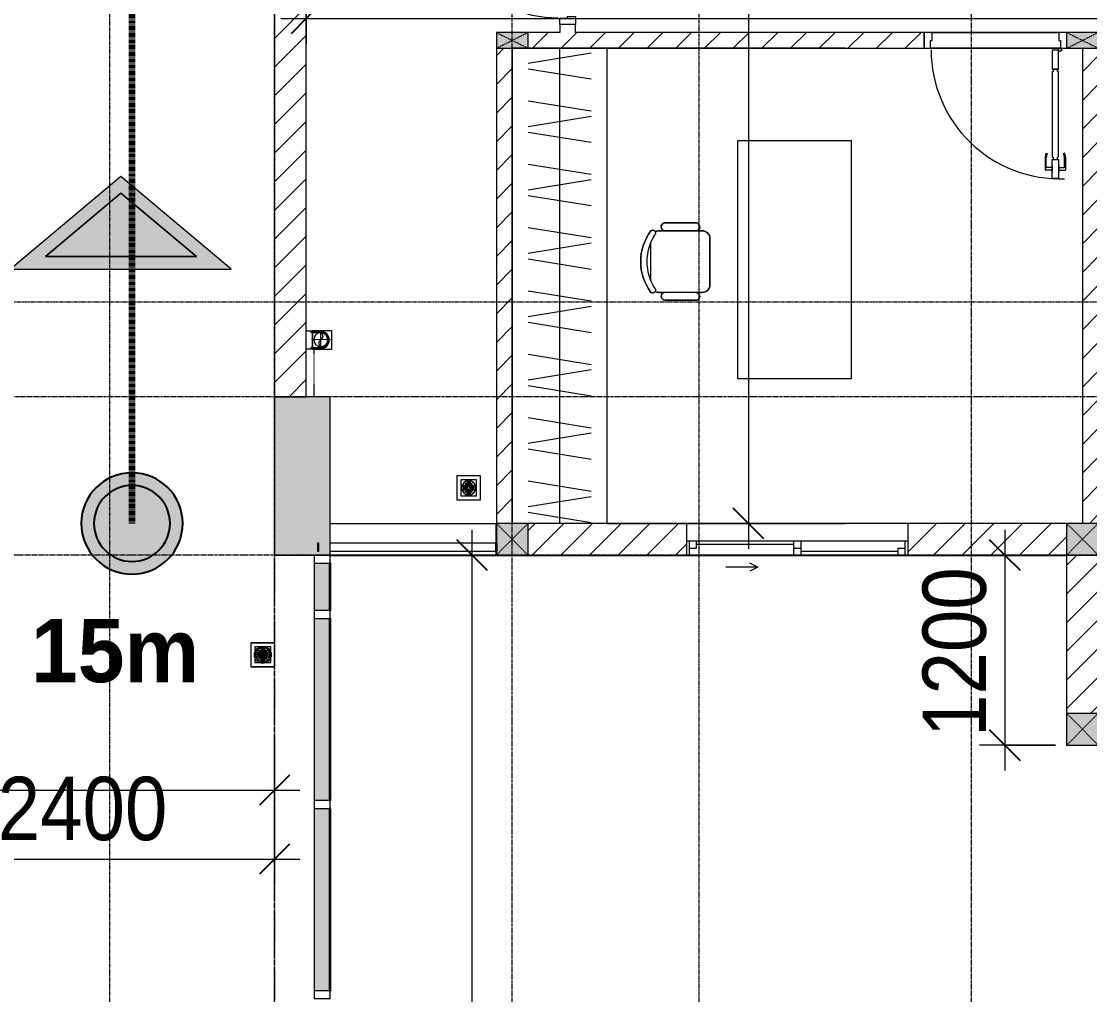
# Model space of a CAD drawing. Header units: millimetres. Extents: x 1591 to 239055, y -15958 to 83255.
# Drawn here: x 138734 to 145477, y 21762 to 27907 of the extents above; entities that cross this region are included whole.
import ezdxf

# ---------------------------------------------------------------- set-up
doc = ezdxf.new("R2010")
doc.units = ezdxf.units.MM
for name, pattern in [('1 NÉT CALL OUT', [6, 3, -3]), ('Dash', [6, 3, -3]), ('Dash 1_8_', [6.35, 3.175, -3.175]), ('Dash Dot 3_16_', [7.9375, 4.7625, -1.5875, 0, -1.5875]), ('Grid Line', [22.225, 12.7, -3.175, 3.175, -3.175]), ('IMPORT-CENTER _2_', [40.64, 25.4, -5.08, 5.08, -5.08])]:
    doc.linetypes.add(name, pattern=pattern)
for name, color, linetype, lineweight in [('0-1', 250, 'Continuous', 5), ('A-ANNO-DIMS', 211, 'Continuous', 9), ('A-ANNO-DIMS-160', 211, 'Continuous', 9), ('A-ANNO-NOTE', 131, 'Continuous', 9), ('A-ANNO-NOTE-1', 131, 'Continuous', 25), ('A-AREA', 32, 'Dash 1_8_', 9), ('A-DETL-3', 90, '1 NÉT CALL OUT', 100), ('A-DETL-GENF-1', 9, 'Continuous', 9), ('A-DOOR-1', 254, 'Continuous', 9), ('A-DOOR-2', 9, 'Continuous', 9), ('A-FLOR-1', 7, 'Continuous', 9), ('A-FLOR-2', 9, 'Continuous', 9), ('A-FLOR-HRAL-1', 254, 'Continuous', 9), ('A-FLOR-HRAL-2', 9, 'Continuous', 9), ('A-GLAZ', 151, 'Continuous', 9), ('A-GLAZ-CURT', 52, 'Continuous', 9), ('A-GLAZ-CWMG', 51, 'Continuous', 9), ('A-GLAZ-CWMG-1', 51, 'Continuous', 18), ('A-WALL-1', 253, 'Continuous', 18), ('A-WALL-2', 9, 'Continuous', 9), ('A-WALL-3', 113, 'Continuous', 18), ('A-WALL-PATT-1', 10, 'Continuous', 9), ('A-WALL-PATT-2', 111, 'Continuous', 9), ('G-ANNO-SYMB-1', 111, 'Dash Dot 3_16_', 18), ('G-ANNO-TEXT-2', 142, 'Continuous', 9), ('G-IMPT', 8, 'Continuous', 9), ('G-IMPT-2', 8, 'IMPORT-CENTER _2_', 9), ('I-FURN', 30, 'Continuous', 9), ('I-FURN-1', 254, 'Continuous', 9), ('M-EQPM', 50, 'Continuous', 9), ('S-COLS', 52, 'Continuous', 9), ('S-COLS-1', 52, 'Continuous', 5), ('S-COLS-2', 250, 'Continuous', 18), ('S-COLS-3', 254, 'Continuous', 9), ('S-COLS-4', 253, 'Continuous', 18), ('S-COLS-5', 52, 'Continuous', 18), ('S-COLS-HDLN', 52, 'Dash', 9), ('S-COLS-HDLN-1', 9, 'Dash', 9), ('S-GRID-1', 1, 'Grid Line', 9)]:
    doc.layers.add(name, color=color, linetype=linetype, lineweight=lineweight)
doc.styles.add('Arial_14', font='arial_0.ttf', dxfattribs={"width": 0.95, "height": 400})
doc.styles.add('UTM Avo', font='UTM Avo.ttf', dxfattribs={"width": 0.9, "height": 400})
doc.dimstyles.new('1_Dim_chi_tiet_2_5', dxfattribs={"dimscale": 304.8, "dimtxt": 399.720379, "dimasz": 0.629921, "dimexe": 0.524934, "dimexo": 0.0625, "dimgap": 0.052493, "dimtad": 1, "dimdec": 0, "dimrnd": 5, "dimzin": 0, "dimdsep": 46, "dimtxsty": 'UTM Avo', "dimblk1": 'OBLIQUE', "dimblk2": 'OBLIQUE', "dimsah": 1, "dimcen": 0.09, "dimdle": 0.524934, "dimazin": 0, "dimtfac": 1, "dimtdec": 4, "dimtix": 1, "dimtmove": 0, "dimatfit": 3, "dimfxl": 1.049869, "dimfxlon": 1, "dimtvp": 1, "dimtolj": 1, "dimtzin": 0, "dimarcsym": 2})
doc.dimstyles.new('1_Dim_chi_tiet_2_5_1', dxfattribs={"dimscale": 304.8, "dimtxt": 399.720379, "dimasz": 0.629921, "dimexe": 0.524934, "dimexo": 0.0625, "dimgap": 0.052493, "dimtad": 1, "dimdec": 0, "dimrnd": 5, "dimzin": 0, "dimdsep": 46, "dimtxsty": 'UTM Avo', "dimblk1": 'OBLIQUE', "dimblk2": 'OBLIQUE', "dimsah": 1, "dimcen": 0.09, "dimdle": 0.524934, "dimazin": 0, "dimtfac": 1, "dimtdec": 4, "dimtix": 1, "dimtmove": 0, "dimatfit": 3, "dimfxl": 1.049869, "dimfxlon": 1, "dimtvp": 1, "dimtolj": 1, "dimtzin": 0, "dimarcsym": 2})
pattern_1 = [(45, (0, 0), (-90.50967, 90.50967), [])]
pattern_2 = [(45, (95879.7, 0), (-90.50967, 90.50967), [])]

# ---------------------------------------------------------------- blocks, each defined once
blk = doc.blocks.new('NCV_TKTC_KET CAU_rvt-1-TKCS_MB TẦNG 6-8')
at = {"layer": 'S-COLS-1'}
h = blk.add_hatch(color=256, dxfattribs=at)
h.paths.add_polyline_path([(44452.6, 24536.9), (44802.6, 24536.9), (44802.6, 25536.9), (44452.6, 25536.9)])
h.paths.add_polyline_path([(44732.6, 24561.9), (44722.6, 24561.9), (44722.6, 24611.9), (44732.6, 24611.9)])
at = {"layer": 'A-FLOR-1'}
for p, q in [((44802.6, 24535.3), (45853.6, 24535.3)), ((45853.6, 24535.3), (49452.6, 24535.3))]:
    blk.add_line(p, q, dxfattribs=at)
at = {"layer": 'S-COLS-2'}
for p, q in [((44802.6, 25536.9), (44452.6, 25536.9)), ((44452.6, 25536.9), (44452.6, 24536.9)), ((44802.6, 24536.9), (44802.6, 25536.9)), ((44452.6, 24536.9), (44802.6, 24536.9))]:
    blk.add_line(p, q, dxfattribs=at)
blk = doc.blocks.new('DOOR_CW_01 CANH MO-PANEL KINH - DIW_01-900x2200-CỬA GỖ VÂN LAMINATE-V23-TKCS_MB TẦNG 6-8')
at = {"layer": 'A-DETL-GENF-1'}
for p, q in [((-442, 737), (-442, 816.5)), ((-399, 820.5), (-438, 820.5)), ((-399, 831.8), (-397, 831.8)), ((-399, 792.2), (-399, 831.8)), ((-397, 872), (-357, 872)), ((-397, 752), (-397, 872)), ((-397, 792.2), (-397, 831.8)), ((-357, 872), (-357, 752)), ((-357, 792.2), (-357, 831.8)), ((-355, 831.8), (-357, 831.8)), ((-355, 792.2), (-355, 831.8)), ((-355, 820.5), (-316, 820.5)), ((-312, 737), (-312, 816.5)), ((-434, 799.5), (-434, 737)), ((-399, 803.5), (-430, 803.5)), ((-397, 792.2), (-399, 792.2)), ((-357, 752), (-397, 752)), ((-363, 752), (-391, 752)), ((-391, 752), (-391, 738)), ((-363, 738), (-363, 752)), ((-357, 792.2), (-355, 792.2)), ((-355, 803.5), (-324, 803.5)), ((-320, 799.5), (-320, 737)), ((-433.9, 711.2), (-427.3, 715.8)), ((-397, 738), (-391, 738)), ((-397, 738), (-397, 196)), ((-357, 738), (-363, 738)), ((-357, 196), (-357, 738)), ((-320.1, 711.2), (-326.7, 715.8)), ((-397, 196), (-391, 196)), ((-357, 182), (-397, 182)), ((-397, 182), (-397, 62)), ((-391, 196), (-391, 182)), ((-391, 182), (-363, 182)), ((-357, 196), (-363, 196)), ((-363, 182), (-363, 196)), ((-357, 62), (-357, 182)), ((-397, 62), (-357, 62))]:
    blk.add_line(p, q, dxfattribs=at)
blk.add_circle((-407, 60), 10, dxfattribs=at)
for centre, radius, start, end in [((-438, 816.5), 4, 90, 180), ((-407, 60), 814, 360, 92), ((-316, 816.5), 4, 0, 90), ((-430, 799.5), 4, 90, 180), ((-324, 799.5), 4, 360, 90), ((-397, 737), 45, 180, 215), ((-397, 737), 37, 180, 215), ((-357, 737), 37, 325, 0), ((-357, 737), 45, 325, 0)]:
    blk.add_arc(centre, radius, start, end, dxfattribs=at)
at = {"layer": 'A-DOOR-2'}
for p, q in [((-410, 50), (-448.4, 50)), ((-410, 0), (-410, 50)), ((-400, 0), (-410, 0)), ((-407, 50), (-382, 50)), ((-400, -50), (-400, 0)), ((410, 0), (400, 0)), ((400, 0), (400, -50)), ((450, 50), (410, 50)), ((410, 50), (410, 0)), ((450, -50), (450, 50)), ((-448.4, -50), (-400, -50)), ((400, -50), (450, -50))]:
    blk.add_line(p, q, dxfattribs=at)
blk = doc.blocks.new('TU DO LV A - TU DO LV A-885793-TKCS_MB TẦNG 6-8')
at = {"layer": 'I-FURN'}
for p, q in [((4.3, 101), (68.9, 499)), ((169, 101), (104.4, 499)), ((202.5, 101), (267.1, 499)), ((404.3, 101), (468.9, 499)), ((569, 101), (504.4, 499)), ((602.5, 101), (667.1, 499)), ((804.3, 101), (868.9, 499)), ((969, 101), (904.4, 499)), ((1002.5, 101), (1067.1, 499)), ((1204.3, 101), (1268.9, 499)), ((1369, 101), (1304.4, 499)), ((1402.5, 101), (1467.1, 499)), ((1604.3, 101), (1668.9, 499)), ((1769, 101), (1704.4, 499)), ((1802.5, 101), (1867.1, 499)), ((2004.3, 101), (2068.9, 499)), ((2169, 101), (2104.4, 499)), ((2202.5, 101), (2267.1, 499)), ((2404.3, 101), (2468.9, 499)), ((2569, 101), (2504.4, 499)), ((2602.5, 101), (2667.1, 499)), ((2804.3, 101), (2868.9, 499)), ((2969, 101), (2904.4, 499)), ((0, 300), (3000, 300)), ((0, 0), (3000, 0))]:
    blk.add_line(p, q, dxfattribs=at)
at = {"layer": 'I-FURN-1'}
blk.add_line((0, 0), (3000, 0), dxfattribs=at)
blk = doc.blocks.new('BAN LV A - BAN LV A_dwg_ban hoc2-348006-TKCS_MB TẦNG 6-8')
at = {"layer": 'I-FURN'}
for p, q in [((145.8, 437.4), (-145.8, 437.4)), ((-243, 354.4), (-243, 162)), ((-194.4, 388.8), (-194.4, 113.4)), ((194.4, 113.4), (194.4, 388.8)), ((194.4, 351.4), (194.4, 150.8)), ((243.7, 162), (243.7, 354.4)), ((-120.5, 64.8), (120.5, 64.8))]:
    blk.add_line(p, q, dxfattribs=at)
at = {"layer": 'I-FURN', "flags": 128}
blk.add_lwpolyline([(-737.8, 610.5), (-737.8, 1330.5), (-154.9, 1330.5), (762.2, 1330.5), (762.2, 610.5)], close=True, dxfattribs=at)
at = {"layer": 'I-FURN'}
for centre, radius, start, end in [((-145.8, 388.8), 48.6, 90, 180), ((145.8, 388.8), 48.6, 360, 90), ((-218.7, 347.3), 25.3, 343.7398, 163.7398), ((219.4, 347.3), 25.3, 16.2602, 170.70537), ((-218.7, 154.9), 25.3, 163.7398, 16.2602), ((219.4, 154.9), 25.3, 189.29463, 16.2602), ((-180.2, 75.4), 17.8, 57.97259, 216.69006), ((-145.8, 113.4), 48.6, 180, 207.58444), ((0, 359.3), 318.2, 237.57575, 302.42425), ((180.2, 75.4), 17.8, 323.30994, 122.02741), ((145.8, 113.4), 48.6, 332.41556, 0), ((0, 324), 324, 233.1301, 306.8699)]:
    blk.add_arc(centre, radius, start, end, dxfattribs=at)
blk = doc.blocks.new('BAN LV A - BAN LV A_dwg-348005-TKCS_MB TẦNG 6-8')
at = {"extrusion": (0, 0, -1), "zscale": -1, "rotation": 180}
blk.add_blockref('BAN LV A - BAN LV A_dwg_ban hoc2-348006-TKCS_MB TẦNG 6-8', (-729, 1383.7), dxfattribs=at)
blk = doc.blocks.new('BAN LV A - BAN LV A-348231-TKCS_MB TẦNG 6-8')
at = {"layer": 'I-FURN-1'}
for p, q in [((486, 1221.7), (486, 1029.3)), ((534.6, 1270.3), (534.6, 1235.9)), ((923.4, 1232.9), (923.4, 1270.3)), ((972.7, 1029.3), (972.7, 1221.7)), ((534.6, 1029.3), (534.6, 994.9)), ((923.4, 994.9), (923.4, 1032.3)), ((583.2, 946.3), (874.8, 946.3)), ((1491.2, 773.2), (-8.8, 773.2)), ((-8.8, 773.2), (-8.8, 53.2)), ((1491.2, 53.2), (1491.2, 773.2)), ((-8.8, 53.2), (1491.2, 53.2))]:
    blk.add_line(p, q, dxfattribs=at)
for centre, radius, start, end in [((729, 1059.7), 324, 53.1301, 126.8699), ((548.9, 1308.3), 17.8, 143.30994, 240.59603), ((583.2, 1270.3), 48.6, 152.41556, 180), ((909.2, 1308.3), 17.8, 299.40397, 36.69006), ((874.8, 1270.3), 48.6, 360, 27.58444), ((510.3, 1228.8), 25.3, 16.2602, 196.2602), ((948.4, 1228.8), 25.3, 343.7398, 170.70537), ((510.3, 1036.4), 25.3, 196.2602, 343.7398), ((948.4, 1036.4), 25.3, 189.29463, 343.7398), ((583.2, 994.9), 48.6, 180, 270), ((874.8, 994.9), 48.6, 270, 360)]:
    blk.add_arc(centre, radius, start, end, dxfattribs=at)
blk.add_blockref('BAN LV A - BAN LV A_dwg-348005-TKCS_MB TẦNG 6-8', (0, 0))
blk = doc.blocks.new('Railing - 50 x 10mm-901205-TKCS_MB TẦNG 6-8')
at = {"layer": 'A-FLOR-HRAL-2'}
for p, q in [((25, 5), (-25, 5)), ((-25, 5), (-25, -5)), ((25, -5), (25, 5)), ((-25, -5), (25, -5))]:
    blk.add_line(p, q, dxfattribs=at)
blk = doc.blocks.new('Railing - Railing-1000348-TKCS_MB TẦNG 6-8')
at = {"layer": 'A-FLOR-HRAL-2'}
for p, q in [((22939.1, 15351.2), (21894.1, 15351.2)), ((21894.1, 15301.2), (22939.1, 15301.2))]:
    blk.add_line(p, q, dxfattribs=at)
at = {"rotation": 89.99999999999962}
for p in [(21819.1, 15326.2), (22944.1, 15326.2)]:
    blk.add_blockref('Railing - 50 x 10mm-901205-TKCS_MB TẦNG 6-8', p, dxfattribs=at)
blk = doc.blocks.new('G1_SOF - BO TRU - 100x200-745959-TKCS_MB TẦNG 6-8')
at = {"layer": 'S-COLS'}
blk.add_hatch(color=256, dxfattribs=at).paths.add_polyline_path([(-50, 100), (-50, -100), (50, -100), (50, 100)])
at = {"layer": 'S-COLS-4'}
for p, q in [((50, 100), (-50, 100)), ((-50, 100), (-50, -100)), ((50, -100), (50, 100)), ((-50, -100), (50, -100))]:
    blk.add_line(p, q, dxfattribs=at)
at = {"layer": 'S-COLS-HDLN-1'}
for p, q in [((50, 100), (-50, -100)), ((-50, 100), (50, -100))]:
    blk.add_line(p, q, dxfattribs=at)
blk = doc.blocks.new('DOOR_CW_01 CANH MO-PANEL KINH - DIG_01-900x2200-CỬA NHÔM KÍNH-901215-TKCS_MB TẦNG 6-8')
at = {"layer": 'A-DETL-GENF-1'}
for p, q in [((-397, -182), (-397, -62)), ((-397, -62), (-357, -62)), ((-357, -62), (-357, -182)), ((-357, -182), (-397, -182)), ((-397, -196), (-391, -196)), ((-397, -738), (-397, -196)), ((-391, -196), (-391, -182)), ((-391, -182), (-363, -182)), ((-363, -182), (-363, -196)), ((-357, -196), (-363, -196)), ((-357, -196), (-357, -738)), ((-442, -737), (-442, -816.5)), ((-434, -799.5), (-434, -737)), ((-433.9, -711.2), (-427.3, -715.8)), ((-397, -738), (-391, -738)), ((-391, -752), (-391, -738)), ((-357, -738), (-363, -738)), ((-363, -738), (-363, -752)), ((-320.1, -711.2), (-326.7, -715.8)), ((-320, -799.5), (-320, -737)), ((-312, -737), (-312, -816.5)), ((-399, -803.5), (-430, -803.5)), ((-399, -792.2), (-399, -831.8)), ((-397, -792.2), (-399, -792.2)), ((-357, -752), (-397, -752)), ((-397, -752), (-397, -872)), ((-397, -792.2), (-397, -831.8)), ((-363, -752), (-391, -752)), ((-357, -872), (-357, -752)), ((-357, -792.2), (-357, -831.8)), ((-357, -792.2), (-355, -792.2)), ((-355, -792.2), (-355, -831.8)), ((-355, -803.5), (-324, -803.5)), ((-399, -820.5), (-438, -820.5)), ((-399, -831.8), (-397, -831.8)), ((-397, -872), (-357, -872)), ((-355, -831.8), (-357, -831.8)), ((-355, -820.5), (-316, -820.5))]:
    blk.add_line(p, q, dxfattribs=at)
blk.add_circle((-407, -60), 10, dxfattribs=at)
for centre, radius, start, end in [((-407, -60), 814, 268, 0), ((-397, -737), 45, 145, 180), ((-397, -737), 37, 145, 180), ((-357, -737), 37, 0, 35), ((-357, -737), 45, 360, 35), ((-430, -799.5), 4, 180, 270), ((-324, -799.5), 4, 270, 0), ((-438, -816.5), 4, 180, 270), ((-316, -816.5), 4, 270, 0)]:
    blk.add_arc(centre, radius, start, end, dxfattribs=at)
at = {"layer": 'A-DOOR-2'}
for p, q in [((-450, -50), (-450, 50)), ((-450, 50), (-400, 50)), ((-400, 50), (-400, 0)), ((400, 0), (400, 50)), ((400, 50), (450, 50)), ((450, 50), (450, -50)), ((-410, -50), (-450, -50)), ((-410, 0), (-410, -50)), ((-400, 0), (-410, 0)), ((-407, -50), (-382, -50)), ((410, 0), (400, 0)), ((410, -50), (410, 0)), ((450, -50), (410, -50))]:
    blk.add_line(p, q, dxfattribs=at)
blk = doc.blocks.new('NCV_TKTC_TANG 6 - 8_rvt-2-TKCS_MB TẦNG 6-8')
at = {"layer": 'A-WALL-PATT-1'}
h = blk.add_hatch(dxfattribs=at)
h.set_pattern_fill('FP_1', color=256, style=0, pattern_type=2)
h.set_pattern_definition(pattern_1)
h.paths.add_polyline_path([(46352.6, 27836.9), (46352.6, 27886.9), (46252.6, 27886.9), (46252.6, 27836.9)])
h.paths.add_polyline_path([(46352.6, 28786.9), (46352.6, 28836.9), (46252.6, 28836.9), (46252.6, 28786.9)])
h = blk.add_hatch(dxfattribs=at)
h.set_pattern_fill('FP_1', color=256, style=0, pattern_type=2)
h.set_pattern_definition(pattern_1)
h.paths.add_polyline_path([(48554.2, 27736.9), (48554.2, 27836.9), (46052.6, 27836.9), (46052.6, 27736.9), (48053.7, 27736.9)])
h = blk.add_hatch(dxfattribs=at)
h.set_pattern_fill('FP_1', color=256, style=0, pattern_type=2)
h.set_pattern_definition(pattern_1)
h.paths.add_polyline_path([(45852.6, 24736.9), (45952.6, 24736.9), (45952.6, 27736.9), (45852.6, 27736.9), (45852.6, 25736.7)])
h = blk.add_hatch(dxfattribs=at)
h.set_pattern_fill('FP_1', color=256, style=0, pattern_type=2)
h.set_pattern_definition(pattern_1)
h.paths.add_polyline_path([(49552.6, 24736.9), (49652.6, 24736.9), (49652.6, 27736.9), (49552.6, 27736.9), (49552.6, 25736.7)])
at = {"layer": 'A-FLOR-2'}
for p, q in [((48604.2, 27836.9), (49404.2, 27836.9)), ((49404.2, 27836.9), (48604.2, 27836.9)), ((46052.6, 27736.9), (45952.6, 27736.9)), ((45952.6, 27736.9), (45952.6, 24736.9)), ((46552.6, 27736.9), (46052.6, 27736.9)), ((48053.7, 27736.9), (46552.6, 27736.9)), ((49414.2, 27736.9), (48594.2, 27736.9)), ((48594.2, 27736.9), (49414.2, 27736.9)), ((46552.6, 24736.9), (47052.6, 24736.9)), ((47052.6, 24736.9), (48053.7, 24736.9))]:
    blk.add_line(p, q, dxfattribs=at)
at = {"layer": 'A-WALL-1'}
for p, q in [((46352.6, 27886.9), (46252.6, 27886.9)), ((46252.6, 27886.9), (46252.6, 27836.9)), ((46352.6, 27836.9), (46352.6, 27886.9)), ((46252.6, 27836.9), (46052.6, 27836.9)), ((48554.2, 27836.9), (46352.6, 27836.9)), ((48554.2, 27736.9), (48554.2, 27836.9)), ((45852.6, 27736.9), (45852.6, 24736.9)), ((45952.6, 24736.9), (45952.6, 27736.9)), ((46052.6, 27736.9), (48554.2, 27736.9)), ((49552.6, 27736.9), (49552.6, 24736.9))]:
    blk.add_line(p, q, dxfattribs=at)
at = {"layer": 'A-WALL-2'}
for p, q in [((48604.2, 27836.9), (49404.2, 27836.9)), ((49414.2, 27736.9), (48594.2, 27736.9)), ((44802.6, 24736.9), (45852.2, 24736.9)), ((45852.2, 24611.9), (45852.2, 24736.9)), ((45852.2, 24536.9), (45852.2, 24561.9)), ((45852.2, 24536.9), (44802.6, 24536.9))]:
    blk.add_line(p, q, dxfattribs=at)
at = {"layer": 'A-DOOR-1'}
for name, p, rotation in [('DOOR_CW_01 CANH MO-PANEL KINH - DIG_01-900x2200-CỬA NHÔM KÍNH-901215-TKCS_MB TẦNG 6-8', (46302.6, 28336.9), 269.9999999999985), ('DOOR_CW_01 CANH MO-PANEL KINH - DIW_01-900x2200-CỬA GỖ VÂN LAMINATE-V23-TKCS_MB TẦNG 6-8', (49004.2, 27786.9), 180)]:
    blk.add_blockref(name, p, dxfattribs=dict(at, rotation=rotation))
at = {"layer": 'A-FLOR-HRAL-1'}
blk.add_blockref('Railing - Railing-1000348-TKCS_MB TẦNG 6-8', (22908.5, 9260.7), dxfattribs=at)
at = {"layer": 'I-FURN-1'}
for name, p, rotation in [('TU DO LV A - TU DO LV A-885793-TKCS_MB TẦNG 6-8', (46552.6, 24736.9), 89.9999999999994), ('BAN LV A - BAN LV A-348231-TKCS_MB TẦNG 6-8', (48147.4, 25661.2), 89.99999999999919)]:
    blk.add_blockref(name, p, dxfattribs=dict(at, rotation=rotation))
at = {"layer": 'S-COLS-3', "rotation": 89.99999999999892}
for p in [(45952.6, 27786.9), (49552.6, 27786.9)]:
    blk.add_blockref('G1_SOF - BO TRU - 100x200-745959-TKCS_MB TẦNG 6-8', p, dxfattribs=at)
blk = doc.blocks.new('G1_SOF - BO TRU - 200x200-V2-TKCS_MB TẦNG 6-8')
at = {"layer": 'S-COLS'}
blk.add_hatch(color=256, dxfattribs=at).paths.add_polyline_path([(-95, -100), (100, -100), (100, 100), (-100, 100), (-100, -25.1), (-95, -25.1), (-95, -75.1), (-100, -75.1), (-100, -100)])
at = {"layer": 'S-COLS-5'}
for p, q in [((100, 100), (-100, 100)), ((-100, 100), (-100, -25.1)), ((100, -100), (100, 100)), ((-100, -75.1), (-100, -100)), ((-100, -100), (100, -100))]:
    blk.add_line(p, q, dxfattribs=at)
at = {"layer": 'S-COLS-HDLN'}
for p, q in [((100, 100), (-100, -100)), ((-100, 100), (100, -100))]:
    blk.add_line(p, q, dxfattribs=at)
blk = doc.blocks.new('G1_SOF - BO TRU - 200x200-V5-TKCS_MB TẦNG 6-8')
at = {"layer": 'S-COLS'}
blk.add_hatch(color=256, dxfattribs=at).paths.add_polyline_path([(95, -100), (100, -100), (100, -74.6), (95, -74.6), (95, -24.6), (100, -24.6), (100, 100), (-100, 100), (-100, -100)])
at = {"layer": 'S-COLS-5'}
for p, q in [((100, 100), (-100, 100)), ((-100, 100), (-100, -100)), ((100, -24.6), (100, 100)), ((-100, -100), (100, -100)), ((100, -100), (100, -74.6))]:
    blk.add_line(p, q, dxfattribs=at)
at = {"layer": 'S-COLS-HDLN'}
for p, q in [((100, 100), (-100, -100)), ((-100, 100), (100, -100))]:
    blk.add_line(p, q, dxfattribs=at)
blk = doc.blocks.new('G1_SOF - BO TRU - 200x200-3056268-TKCS_MB TẦNG 6-8')
at = {"layer": 'S-COLS'}
blk.add_hatch(color=256, dxfattribs=at).paths.add_polyline_path([(100, -100), (100, 100), (-100, 100), (-100, -100)])
at = {"layer": 'S-COLS-5'}
for p, q in [((100, 100), (-100, 100)), ((-100, 100), (-100, -100)), ((100, -100), (100, 100)), ((-100, -100), (100, -100))]:
    blk.add_line(p, q, dxfattribs=at)
at = {"layer": 'S-COLS-HDLN'}
for p, q in [((100, 100), (-100, -100)), ((-100, 100), (100, -100))]:
    blk.add_line(p, q, dxfattribs=at)
blk = doc.blocks.new('TKTC_XREF_251221_MB TANG 2-7 - TKTC_XREF_260130_MB TANG 2-5_dwg_THU NUOC - THU NUOC-444531-TKCS_MB TẦNG 1-4746804-TKCS_MB TẦNG 6-8')
at = {"layer": 'G-IMPT'}
for p, q in [((-23.3, 10.8), (40.9, 10.8)), ((40.9, 4.8), (-23.3, 4.8)), ((-11, 23.3), (28.5, 23.3)), ((28.5, 17.3), (-11, 17.3)), ((-1.1, 35.6), (18.5, 35.6)), ((18.5, 29.6), (-1.1, 29.6)), ((-23.3, -13.6), (40.9, -13.6)), ((40.9, -19.6), (-23.3, -19.6)), ((-11, -26.1), (28.5, -26.1)), ((28.5, -32.1), (-11, -32.1)), ((-1.1, -38.5), (18.5, -38.5)), ((18.5, -44.5), (-1.1, -44.5))]:
    blk.add_line(p, q, dxfattribs=at)
at = {"layer": 'G-IMPT', "flags": 128}
for points in [[(83.7, -79.4), (83.7, 70.6), (-66.3, 70.6), (-66.3, -79.4)], [(58.7, -54.4), (58.7, 45.6), (-41.3, 45.6), (-41.3, -54.4)]]:
    blk.add_lwpolyline(points, close=True, dxfattribs=at)
for points in [[(-23.3, -1.2), (0.7, -1.2), (0.7, -7.2), (-23.3, -7.2)], [(40.9, -7.2), (16.7, -7.2), (16.7, -1.2), (40.9, -1.2)]]:
    blk.add_lwpolyline(points, dxfattribs=at)
at = {"layer": 'G-IMPT'}
for centre, radius, start, end in [((8.7, -4.4), 45, 360, 180), ((8.7, -4.4), 45, 360, 180), ((-23.3, 7.8), 3, 90, 270), ((-11, 20.3), 3, 90, 270), ((-1.1, 32.6), 3, 90, 270), ((18.5, 32.6), 3, 270, 90), ((28.5, 20.3), 3, 270, 90), ((40.9, 7.8), 3, 270, 90), ((8.7, -4.4), 45, 180, 360), ((8.7, -4.4), 45, 180, 360), ((-23.3, -4.2), 3, 90, 270), ((-23.3, -16.6), 3, 90, 270), ((-11, -29.1), 3, 90, 270), ((-1.1, -41.5), 3, 90, 270), ((18.5, -41.5), 3, 270, 90), ((28.5, -29.1), 3, 270, 90), ((40.9, -4.2), 3, 270, 90), ((40.9, -16.6), 3, 270, 90)]:
    blk.add_arc(centre, radius, start, end, dxfattribs=at)
blk = doc.blocks.new('TKTC_XREF_251221_MB TANG 2-7 - TKTC_XREF_260130_MB TANG 2-5_dwg_FD-4746809-TKCS_MB TẦNG 6-8')
at = {"layer": 'G-IMPT', "flags": 128}
blk.add_lwpolyline([(-75, -75), (75, -75), (75, 75), (-75, 75)], close=True, dxfattribs=at)
at = {"layer": 'G-IMPT'}
blk.add_circle((0, 0), 53.3, dxfattribs=at)
at = {"layer": 'M-EQPM'}
for p, q in [((53.3, 0), (-53.3, 0)), ((-37.7, 37.7), (37.7, -37.7)), ((37.7, 37.7), (-37.7, -37.7)), ((0, 53.3), (0, -53.3))]:
    blk.add_line(p, q, dxfattribs=at)
blk = doc.blocks.new('TKTC_XREF_251221_MB TANG 2-7 - TKTC_XREF_260130_MB TANG 2-5_dwg_$cc-4746806-TKCS_MB TẦNG 6-8')
at = {"layer": 'G-IMPT-2'}
for p, q in [((-0.673, 0), (0.673, 0)), ((0, -0.673), (0, 0.673))]:
    blk.add_line(p, q, dxfattribs=at)
at = {"layer": 'M-EQPM'}
blk.add_circle((0, 0), 0.5, dxfattribs=at)
for centre, radius, start, end in [((0, 0), 0.5, 90, 270), ((0.188, 0.25), 0.313, 126.8699, 233.1301), ((-0.188, -0.25), 0.313, 306.8699, 53.1301)]:
    blk.add_arc(centre, radius, start, end, dxfattribs=at)
blk = doc.blocks.new('TKTC_XREF_251221_MB TANG 2-7 - TKTC_XREF_260130_MB TANG 2-5_dwg_CUM U_DN100-4746796-TKCS_MB TẦNG 6-8')
at = {"layer": 'G-IMPT'}
blk.add_hatch(color=256, dxfattribs=at).paths.add_polyline_path([(0, 61), (0, 57), (14.8, 55.1), (28.5, 49.4), (40.3, 40.3), (49.4, 28.5), (55.1, 14.8), (57, 0), (55.1, -14.8), (49.4, -28.5), (40.3, -40.3), (28.5, -49.4), (14.8, -55.1), (0, -57), (0, -61), (15.8, -58.9), (30.5, -52.8), (43.1, -43.1), (52.8, -30.5), (58.9, -15.8), (61, 0), (58.9, 15.8), (52.8, 30.5), (43.1, 43.1), (30.5, 52.8), (15.8, 58.9)])
for p, q in [((-79.1, 66.6), (-79.1, 63.4)), ((-76.6, 66.6), (-76.6, 63.4)), ((-74.6, 66.6), (-74.6, 63.4)), ((-72.7, 69.3), (-72.7, 60.7)), ((-66.9, 67.9), (-71.7, 67.9)), ((-66.9, 62.1), (-71.7, 62.1)), ((-65, 69), (0, 69)), ((-79.1, -63.4), (-79.1, -66.6)), ((-76.6, -63.4), (-76.6, -66.6)), ((-74.6, -63.4), (-74.6, -66.6)), ((-72.7, -60.7), (-72.7, -69.3)), ((-66.9, -62.1), (-71.7, -62.1)), ((-66.9, -67.9), (-71.7, -67.9)), ((-65, -69), (0, -69))]:
    blk.add_line(p, q, dxfattribs=at)
at = {"layer": 'G-IMPT', "flags": 128}
for points in [[(-72.7, 67.6), (-78.1, 67.6), (-78.1, 62.4), (-72.7, 62.4)], [(-71.7, 59.2), (-66.9, 59.2), (-66.9, 70.8), (-71.7, 70.8)], [(-66.9, 70.8), (-66.9, 72.7), (-65, 72.7), (-65, 57.3), (-66.9, 57.3), (-66.9, 59.2)], [(-65, 61), (0, 61), (0, 57)], [(-72.7, -62.4), (-78.1, -62.4), (-78.1, -67.6), (-72.7, -67.6)], [(-71.7, -70.8), (-66.9, -70.8), (-66.9, -59.2), (-71.7, -59.2)], [(-66.9, -59.2), (-66.9, -57.3), (-65, -57.3), (-65, -72.7), (-66.9, -72.7), (-66.9, -70.8)], [(-65, -61), (0, -61), (0, -57)]]:
    blk.add_lwpolyline(points, dxfattribs=at)
at = {"layer": 'G-IMPT'}
for centre, radius, start, end in [((-78.1, 66.6), 0.96, 90, 180), ((-78.1, 63.4), 0.96, 180, 270), ((-71.1, 69.3), 1.56, 112.61986, 247.38014), ((-67.9, 65), 4.8, 143.1301, 216.8699), ((-71.1, 60.7), 1.56, 112.61986, 247.38014), ((0, 0), 69, 270, 90), ((0, 0), 61, 270, 90), ((0, 0), 57, 270, 90), ((-78.1, -63.4), 0.96, 90, 180), ((-78.1, -66.6), 0.96, 180, 270), ((-71.1, -60.7), 1.56, 112.61986, 247.38014), ((-67.9, -65), 4.8, 143.1301, 216.8699), ((-71.1, -69.3), 1.56, 112.61986, 247.38014)]:
    blk.add_arc(centre, radius, start, end, dxfattribs=at)
blk = doc.blocks.new('TKTC_XREF_251221_MB TANG 2-7 - TKTC_XREF_251221_MB TANG 2-7-2039446-TKCS_MB TẦNG 6-8')
at = {"layer": 'M-EQPM'}
for p, q in [((11000, 8715.8), (11039.9, 8715.8)), ((11039.9, 8715.8), (11039.9, 8600)), ((11040, 8717.6), (11159.9, 8717.6)), ((11040, 8598.2), (11040, 8717.6)), ((11159.9, 8717.6), (11159.9, 8598.2)), ((11039.9, 8600), (11000, 8600)), ((11159.9, 8598.2), (11040, 8598.2))]:
    blk.add_line(p, q, dxfattribs=at)
at = {"xscale": 0.789473684210524, "yscale": 0.789473684210524, "zscale": 0.789473684210524, "rotation": 0.06930925665188988}
blk.add_blockref('TKTC_XREF_251221_MB TANG 2-7 - TKTC_XREF_260130_MB TANG 2-5_dwg_CUM U_DN100-4746796-TKCS_MB TẦNG 6-8', (11091.2, 8658.3), dxfattribs=at)
at = {"extrusion": (0, 0, -1), "xscale": 90.00000000005114, "yscale": 90.00000000005114, "zscale": -90.00000000005114, "rotation": 0.3047175217251739}
blk.add_blockref('TKTC_XREF_251221_MB TANG 2-7 - TKTC_XREF_260130_MB TANG 2-5_dwg_$cc-4746806-TKCS_MB TẦNG 6-8', (-11092.8, 8660.1), dxfattribs=at)
for name, p in [('TKTC_XREF_251221_MB TANG 2-7 - TKTC_XREF_260130_MB TANG 2-5_dwg_THU NUOC - THU NUOC-444531-TKCS_MB TẦNG 1-4746804-TKCS_MB TẦNG 6-8', (12016.9, 7729.4)), ('TKTC_XREF_251221_MB TANG 2-7 - TKTC_XREF_260130_MB TANG 2-5_dwg_FD-4746809-TKCS_MB TẦNG 6-8', (10726, 6669.8)), ('TKTC_XREF_251221_MB TANG 2-7 - TKTC_XREF_260130_MB TANG 2-5_dwg_THU NUOC - THU NUOC-444531-TKCS_MB TẦNG 1-4746804-TKCS_MB TẦNG 6-8', (10717.4, 6676))]:
    blk.add_blockref(name, p)
blk = doc.blocks.new('1_FAMILY RVT - W01-WxH 1400x1400xmm-389822-TKCS_MB TẦNG 6-8')
at = {"layer": 'A-GLAZ'}
for p, q in [((248.4, 172.39), (299.2, 197.79)), ((248.4, 172.39), (299.2, 146.99)), ((248.4, 172.39), (451.6, 172.39)), ((-700, 96.19), (-700, -103.81)), ((700, 96.19), (-700, 96.19)), ((-700, 96.19), (-636.5, 96.19)), ((-680.95, 96.19), (-680.95, 7.29)), ((-636.5, 96.19), (-22.225, 96.19)), ((-636.5, 96.19), (-636.5, 51.74)), ((-636.5, 73.965), (-22.225, 73.965)), ((-22.225, 7.29), (-22.225, 96.19)), ((-22.225, 96.19), (22.225, 96.19)), ((22.225, 96.19), (680.95, 96.19)), ((22.225, 96.19), (22.225, 7.29)), ((680.95, 96.19), (700, 96.19)), ((680.95, 96.19), (680.95, 7.29)), ((700, -103.81), (700, 96.19)), ((-700, 7.29), (-680.95, 7.29)), ((-636.5, 51.74), (-680.95, 51.74)), ((-680.95, 7.29), (-22.225, 7.29)), ((22.225, 51.74), (-22.225, 51.74)), ((-22.225, 7.29), (22.225, 7.29)), ((22.225, 29.515), (636.5, 29.515)), ((22.225, 7.29), (636.5, 7.29)), ((636.5, 51.74), (636.5, 7.29)), ((680.95, 51.74), (636.5, 51.74)), ((636.5, 7.29), (700, 7.29)), ((-700, -103.81), (700, -103.81))]:
    blk.add_line(p, q, dxfattribs=at)
blk = doc.blocks.new('System Panel - Glazed-1286806-TKCS_MB TẦNG 6-8')
at = {"layer": 'A-GLAZ-CURT'}
for p, q in [((575, 6), (-575, 6)), ((-575, 6), (-575, -6)), ((575, -6), (575, 6)), ((-575, -6), (575, -6))]:
    blk.add_line(p, q, dxfattribs=at)
blk = doc.blocks.new('System Panel - Glazed-4731944-TKCS_MB TẦNG 6-8')
at = {"layer": 'A-GLAZ-CURT'}
for p, q in [((150, 6), (-150, 6)), ((-150, 6), (-150, -6)), ((150, -6), (150, 6)), ((-150, -6), (150, -6))]:
    blk.add_line(p, q, dxfattribs=at)
blk = doc.blocks.new('Rectangular Mullion - 50 x 100mm-1286802-TKCS_MB TẦNG 6-8')
at = {"layer": 'A-GLAZ-CWMG'}
blk.add_hatch(color=256, dxfattribs=at).paths.add_polyline_path([(44796.6, 20586.9), (44796.6, 21736.9), (44702.6, 21736.9), (44702.6, 20586.9)])
blk.add_line((44702.6, 21736.9), (44702.6, 20586.9), dxfattribs=at)
blk = doc.blocks.new('Rectangular Mullion - 50 x 100mm-4709708-TKCS_MB TẦNG 6-8')
at = {"layer": 'A-GLAZ-CWMG'}
blk.add_hatch(color=256, dxfattribs=at).paths.add_polyline_path([(44796.6, 24186.9), (44796.6, 24486.9), (44702.6, 24486.9), (44702.6, 24186.9)])
blk.add_line((44702.6, 24486.9), (44702.6, 24186.9), dxfattribs=at)
blk = doc.blocks.new('Rectangular Mullion - 50 x 100mm-1286808-TKCS_MB TẦNG 6-8')
at = {"layer": 'A-GLAZ-CWMG-1'}
for p, q in [((-50, 0), (0, 0)), ((-50, -100), (-50, 0)), ((0, 0), (0, -100)), ((0, -100), (-50, -100))]:
    blk.add_line(p, q, dxfattribs=at)
blk = doc.blocks.new('Rectangular Mullion - 50 x 100mm-1286804-TKCS_MB TẦNG 6-8')
at = {"layer": 'A-GLAZ-CWMG-1'}
for p, q in [((-25, 0), (25, 0)), ((-25, -100), (-25, 0)), ((25, 0), (25, -100)), ((25, -100), (-25, -100))]:
    blk.add_line(p, q, dxfattribs=at)
blk = doc.blocks.new('DIMBLOCK13-TKCS_MB TẦNG 6-8')
at = {"layer": 'A-ANNO-DIMS-160'}
for p, q in [((134732.3, 23373.9), (134732.3, 22893.9)), ((134732.3, 23053.9), (134732.3, 23373.9)), ((140332.3, 23373.9), (140332.3, 22893.9)), ((140332.3, 23053.9), (140332.3, 23373.9)), ((134732.3, 23053.9), (140492.3, 23053.9))]:
    blk.add_line(p, q, dxfattribs=at)
at = {"layer": 'A-ANNO-DIMS-160', "lineweight": 25}
for p, q in [((134732.3, 23053.9), (134828.3, 23149.9)), ((140332.3, 23053.9), (140428.3, 23149.9)), ((134732.3, 23053.9), (134636.3, 22957.9)), ((140332.3, 23053.9), (140236.3, 22957.9))]:
    blk.add_line(p, q, dxfattribs=at)
at = {"layer": 'A-ANNO-DIMS-160', "color": 0, "insert": (136984.5, 23573.5), "char_height": 400, "width": 1314.636, "attachment_point": 1, "line_spacing_factor": 1.110334, "style": 'UTM Avo'}
blk.add_mtext('5600', dxfattribs=at)
blk = doc.blocks.new('_Oblique')
at = {"color": 0, "linetype": 'ByBlock', "lineweight": -2}
blk.add_line((-0.5, -0.5), (0.5, 0.5), dxfattribs=at)
blk = doc.blocks.new('DIMBLOCK14-TKCS_MB TẦNG 6-8')
at = {"layer": 'A-ANNO-DIMS-160'}
for p, q in [((141579.3, 17076.9), (141579.3, 24696.9)), ((141259.3, 24536.9), (141739.3, 24536.9)), ((141579.3, 24536.9), (141259.3, 24536.9)), ((141259.3, 17236.9), (141739.3, 17236.9)), ((141579.3, 17236.9), (141259.3, 17236.9))]:
    blk.add_line(p, q, dxfattribs=at)
at = {"layer": 'A-ANNO-DIMS-160', "lineweight": 25}
for p, q in [((141579.3, 24536.9), (141483.3, 24632.9)), ((141579.3, 24536.9), (141675.3, 24440.9)), ((141579.3, 17236.9), (141483.3, 17332.9)), ((141579.3, 17236.9), (141675.3, 17140.9))]:
    blk.add_line(p, q, dxfattribs=at)
at = {"layer": 'A-ANNO-DIMS-160', "color": 0, "insert": (141059.7, 20339.2), "char_height": 400, "width": 1314.636, "attachment_point": 1, "rotation": 90, "line_spacing_factor": 1.110334, "style": 'UTM Avo'}
blk.add_mtext('7300', dxfattribs=at)
blk = doc.blocks.new('HDNDCT_DIEM THOAT HIEM XA NHAT - HDNDCT_DIEM THOAT HIEM XA NHAT-1614703-TKCS_MB TẦNG 6-8')
at = {"layer": 'A-ANNO-NOTE'}
h = blk.add_hatch(color=256, dxfattribs=at)
edge = h.paths.add_edge_path()
edge.add_arc((0, 0), 2, 0, 180)
edge.add_arc((0, 0), 2, 180, 360)
edge = h.paths.add_edge_path()
edge.add_arc((0, 0), 1.5, 180, 360)
edge.add_arc((0, 0), 1.5, 360, 540)
h = blk.add_hatch(color=256, dxfattribs=at)
edge = h.paths.add_edge_path()
edge.add_arc((0, 0), 1.5, 0, 180)
edge.add_arc((0, 0), 1.5, 180, 360)
at = {"layer": 'A-ANNO-NOTE-1'}
for radius, start, end in [(2, 360, 180), (1.5, 0, 180), (1.5, 360, 180), (2, 180, 360), (1.5, 180, 0), (1.5, 180, 360)]:
    blk.add_arc((0, 0), radius, start, end, dxfattribs=at)
blk = doc.blocks.new('HDNDCT_MŨI TÊN THOÁT HIỂM - HDNDCT_MŨI TÊN THOÁT HIỂM-1614704-TKCS_MB TẦNG 6-8')
at = {"layer": 'A-ANNO-NOTE'}
h = blk.add_hatch(color=256, dxfattribs=at)
h.paths.add_polyline_path([(-3.153, 0), (0.5, 4.353), (0.5, -4.353)])
h.paths.add_polyline_path([(-2.5, 0), (0, -2.979), (0, 2.979)])
blk.add_hatch(color=256, dxfattribs=at).paths.add_polyline_path([(0, 2.979), (0, -2.979), (-2.5, 0)])
for p, q in [((0.5, 4.353), (-3.153, 0)), ((0.5, -4.353), (0.5, 4.353)), ((-2.5, 0), (0, 2.979)), ((0, 2.979), (-2.5, 0)), ((0, 2.979), (0, -2.979)), ((0, -2.979), (0, 2.979)), ((-3.153, 0), (0.5, -4.353)), ((0, -2.979), (-2.5, 0)), ((-2.5, 0), (0, -2.979))]:
    blk.add_line(p, q, dxfattribs=at)
blk = doc.blocks.new('DIMBLOCK63-TKCS_MB TẦNG 6-8')
at = {"layer": 'A-ANNO-DIMS-160'}
for p, q in [((137932.3, 22937.8), (137932.3, 22457.8)), ((137932.3, 22617.8), (137932.3, 22937.8)), ((140332.3, 22937.8), (140332.3, 22457.8)), ((140332.3, 22617.8), (140332.3, 22937.8)), ((137772.3, 22617.8), (140492.3, 22617.8))]:
    blk.add_line(p, q, dxfattribs=at)
at = {"layer": 'A-ANNO-DIMS-160', "lineweight": 25}
for p, q in [((137932.3, 22617.8), (138028.3, 22713.8)), ((140332.3, 22617.8), (140428.3, 22713.8)), ((137932.3, 22617.8), (137836.3, 22521.8)), ((140332.3, 22617.8), (140236.3, 22521.8))]:
    blk.add_line(p, q, dxfattribs=at)
at = {"layer": 'A-ANNO-DIMS-160', "color": 0, "insert": (138584.5, 23137.4), "char_height": 400, "width": 1314.636, "attachment_point": 1, "line_spacing_factor": 1.110334, "style": 'UTM Avo'}
blk.add_mtext('2400', dxfattribs=at)
blk = doc.blocks.new('DIMBLOCK112-TKCS_MB TẦNG 6-8')
at = {"layer": 'A-ANNO-DIMS-160'}
for p, q in [((140532.3, 28244.6), (140532.3, 27764.6)), ((140532.3, 27924.6), (140532.3, 28244.6)), ((148532.3, 28244.6), (148532.3, 27764.6)), ((148532.3, 27924.6), (148532.3, 28244.6)), ((140372.3, 27924.6), (148692.3, 27924.6))]:
    blk.add_line(p, q, dxfattribs=at)
at = {"layer": 'A-ANNO-DIMS-160', "lineweight": 25}
for p, q in [((140532.3, 27924.6), (140628.3, 28020.6)), ((148532.3, 27924.6), (148628.3, 28020.6)), ((140532.3, 27924.6), (140436.3, 27828.6)), ((148532.3, 27924.6), (148436.3, 27828.6))]:
    blk.add_line(p, q, dxfattribs=at)
at = {"layer": 'A-ANNO-DIMS-160', "color": 0, "insert": (143984.5, 28444.2), "char_height": 400, "width": 1314.636, "attachment_point": 1, "line_spacing_factor": 1.110334, "style": 'UTM Avo'}
blk.add_mtext('8000', dxfattribs=at)
blk = doc.blocks.new('DIMBLOCK120-TKCS_MB TẦNG 6-8')
at = {"layer": 'A-ANNO-DIMS-160'}
for p, q in [((143323.4, 33496.9), (143323.4, 24576.9)), ((143643.4, 33336.9), (143163.4, 33336.9)), ((143323.4, 33336.9), (143643.4, 33336.9)), ((143643.4, 24736.9), (143163.4, 24736.9)), ((143323.4, 24736.9), (143643.4, 24736.9))]:
    blk.add_line(p, q, dxfattribs=at)
at = {"layer": 'A-ANNO-DIMS-160', "lineweight": 25}
for p, q in [((143323.4, 33336.9), (143227.4, 33432.9)), ((143323.4, 33336.9), (143419.4, 33240.9)), ((143323.4, 24736.9), (143227.4, 24832.9)), ((143323.4, 24736.9), (143419.4, 24640.9))]:
    blk.add_line(p, q, dxfattribs=at)
at = {"layer": 'A-ANNO-DIMS-160', "color": 0, "insert": (142803.8, 28489.2), "char_height": 400, "width": 1314.636, "attachment_point": 1, "rotation": 90, "line_spacing_factor": 1.110334, "style": 'UTM Avo'}
blk.add_mtext('8600', dxfattribs=at)
blk = doc.blocks.new('DIMBLOCK308-TKCS_MB TẦNG 6-8')
at = {"layer": 'A-ANNO-DIMS-160'}
for p, q in [((144942.2, 24696.9), (144942.2, 23176.9)), ((145262.2, 24536.9), (144782.2, 24536.9)), ((144942.2, 24536.9), (145262.2, 24536.9)), ((145262.2, 23336.9), (144782.2, 23336.9)), ((144942.2, 23336.9), (145262.2, 23336.9))]:
    blk.add_line(p, q, dxfattribs=at)
at = {"layer": 'A-ANNO-DIMS-160', "lineweight": 25}
for p, q in [((144942.2, 24536.9), (144846.2, 24632.9)), ((144942.2, 24536.9), (145038.2, 24440.9)), ((144942.2, 23336.9), (144846.2, 23432.9)), ((144942.2, 23336.9), (145038.2, 23240.9))]:
    blk.add_line(p, q, dxfattribs=at)
at = {"layer": 'A-ANNO-DIMS-160', "color": 0, "insert": (144422.6, 23389.2), "char_height": 400, "width": 1314.636, "attachment_point": 1, "rotation": 90, "line_spacing_factor": 1.110334, "style": 'UTM Avo'}
blk.add_mtext('1200', dxfattribs=at)

msp = doc.modelspace()

# ---------------------------------------------------------------- hatches: boundary and pattern name
at = {"layer": 'A-WALL-PATT-2'}
h = msp.add_hatch(dxfattribs=at)
h.set_pattern_fill('FP_1', color=256, style=0, pattern_type=2)
h.set_pattern_definition(pattern_2)
h.paths.add_polyline_path([(140332.3, 25536.9), (140532.3, 25536.9), (140532.3, 28836.9), (140332.3, 28836.9), (140332.3, 25736.7)])
h.paths.add_polyline_path([(140332.3, 29036.9), (140532.3, 29036.9), (140532.3, 32536.9), (140332.3, 32536.9), (140332.3, 29969.4)])
h = msp.add_hatch(dxfattribs=at)
h.set_pattern_fill('FP_1', color=256, style=0, pattern_type=2)
h.set_pattern_definition(pattern_2)
h.paths.add_polyline_path([(144332.3, 24536.9), (145332.3, 24536.9), (145332.3, 24736.9), (144332.3, 24736.9)])
h.paths.add_polyline_path([(142932.3, 24536.9), (142932.3, 24736.9), (141932.3, 24736.9), (141932.3, 24536.9)])
h = msp.add_hatch(dxfattribs=at)
h.set_pattern_fill('FP_1', color=256, style=0, pattern_type=2)
h.set_pattern_definition(pattern_2)
h.paths.add_polyline_path([(145532.3, 23536.9), (145532.3, 24536.9), (145332.3, 24536.9), (145332.3, 23536.9)])

# ---------------------------------------------------------------- linework, layer by layer
at = {"layer": 'A-AREA'}
for p, q in [((140582.3, 25836.9), (140532.3, 25836.9)), ((140582.3, 25536.9), (140582.3, 25836.9)), ((140332.3, 24536.9), (140332.3, 17636.9))]:
    msp.add_line(p, q, dxfattribs=at)
at = {"layer": 'A-DETL-3'}
msp.add_line((139432.3, 34537.4), (139432.3, 24736.9), dxfattribs=at)
at = {"layer": 'A-WALL-3'}
for p, q in [((140332.3, 28836.9), (140332.3, 25536.9)), ((140532.3, 25536.9), (140532.3, 28836.9)), ((140332.3, 25536.9), (140532.3, 25536.9)), ((142932.3, 24736.9), (141932.3, 24736.9)), ((145332.3, 24736.9), (144332.3, 24736.9)), ((141932.3, 24536.9), (142932.3, 24536.9)), ((144332.3, 24536.9), (145332.3, 24536.9)), ((145332.3, 24536.9), (145332.3, 23536.9))]:
    msp.add_line(p, q, dxfattribs=at)
at = {"layer": 'G-ANNO-SYMB-1'}
for p, q in [((139291, 82873.6), (139291, 13592.5)), ((143011, 82835.6), (143011, 13592.5)), ((124639, 26135.3), (229692.1, 26135.3))]:
    msp.add_line(p, q, dxfattribs=at)
at = {"layer": 'S-GRID-1'}
for p, q in [((140332.3, 19149.4), (140332.3, 77012.5)), ((141832.3, 19149.4), (141832.3, 77012.5)), ((144732.3, 19149.4), (144732.3, 77012.5)), ((221768.6, 25536.9), (132338.5, 25536.9)), ((223800.6, 24536.9), (130306.5, 24536.9))]:
    msp.add_line(p, q, dxfattribs=at)

# ---------------------------------------------------------------- block references
at = {"layer": '0-1'}
for name in ['NCV_TKTC_KET CAU_rvt-1-TKCS_MB TẦNG 6-8', 'NCV_TKTC_TANG 6 - 8_rvt-2-TKCS_MB TẦNG 6-8']:
    msp.add_blockref(name, (95879.7, 0), dxfattribs=at)
at = {"layer": 'A-ANNO-NOTE', "xscale": 160, "yscale": 160, "zscale": 160, "rotation": 270.0000000000001}
msp.add_blockref('HDNDCT_MŨI TÊN THOÁT HIỂM - HDNDCT_MŨI TÊN THOÁT HIỂM-1614704-TKCS_MB TẦNG 6-8', (139362.3, 26422.2), dxfattribs=at)
at = {"layer": 'A-ANNO-NOTE', "xscale": 160, "yscale": 160, "zscale": 160}
msp.add_blockref('HDNDCT_DIEM THOAT HIEM XA NHAT - HDNDCT_DIEM THOAT HIEM XA NHAT-1614703-TKCS_MB TẦNG 6-8', (139432.3, 24736.9), dxfattribs=at)
at = {"layer": 'A-GLAZ', "rotation": 180}
msp.add_blockref('1_FAMILY RVT - W01-WxH 1400x1400xmm-389822-TKCS_MB TẦNG 6-8', (143632.3, 24633.1), dxfattribs=at)
at = {"layer": 'A-GLAZ-CURT', "rotation": 89.99999999999993}
for name, p in [('System Panel - Glazed-4731944-TKCS_MB TẦNG 6-8', (140682.3, 24336.9)), ('System Panel - Glazed-1286806-TKCS_MB TẦNG 6-8', (140682.3, 23561.9)), ('System Panel - Glazed-1286806-TKCS_MB TẦNG 6-8', (140682.3, 22361.9))]:
    msp.add_blockref(name, p, dxfattribs=at)
at = {"layer": 'A-GLAZ-CWMG', "extrusion": (0, 0, -1), "rotation": 90.00000000000007}
for name, p in [('Rectangular Mullion - 50 x 100mm-1286808-TKCS_MB TẦNG 6-8', (-140682.3, 24536.9)), ('Rectangular Mullion - 50 x 100mm-1286804-TKCS_MB TẦNG 6-8', (-140682.3, 24161.9)), ('Rectangular Mullion - 50 x 100mm-1286804-TKCS_MB TẦNG 6-8', (-140682.3, 22961.9)), ('Rectangular Mullion - 50 x 100mm-1286804-TKCS_MB TẦNG 6-8', (-140682.3, 21761.9))]:
    msp.add_blockref(name, p, dxfattribs=at)
at = {"layer": 'A-GLAZ-CWMG'}
for name, p in [('Rectangular Mullion - 50 x 100mm-4709708-TKCS_MB TẦNG 6-8', (95879.7, 0)), ('Rectangular Mullion - 50 x 100mm-1286802-TKCS_MB TẦNG 6-8', (95879.7, 2400)), ('Rectangular Mullion - 50 x 100mm-1286802-TKCS_MB TẦNG 6-8', (95879.7, 1200))]:
    msp.add_blockref(name, p, dxfattribs=at)
at = {"layer": 'M-EQPM'}
msp.add_blockref('TKTC_XREF_251221_MB TANG 2-7 - TKTC_XREF_251221_MB TANG 2-7-2039446-TKCS_MB TẦNG 6-8', (129532.3, 17236.9), dxfattribs=at)
at = {"layer": 'S-COLS'}
for name, p in [('G1_SOF - BO TRU - 200x200-V2-TKCS_MB TẦNG 6-8', (141832.3, 24636.9)), ('G1_SOF - BO TRU - 200x200-3056268-TKCS_MB TẦNG 6-8', (145432.3, 24636.9)), ('G1_SOF - BO TRU - 200x200-V5-TKCS_MB TẦNG 6-8', (145432.3, 23436.9))]:
    msp.add_blockref(name, p, dxfattribs=at)

# ---------------------------------------------------------------- texts
at = {"layer": 'G-ANNO-TEXT-2', "insert": (139326, 23931.7), "char_height": 400, "width": 1437.92, "attachment_point": 5, "line_spacing_factor": 0.936439, "style": 'Arial_14'}
msp.add_mtext('\\pt1824,3648,5472,7296,9120,10944,12768,14592,16416,18240,20064,21888,23712,25536,27360,29184,31008,32832,34656,36480,38304,40128,41952,43776,45600,47424,49248,51072,52896,54720,56544,58368;{\\fArial|b1|i0|c0|p34;15m}', dxfattribs=at)

# ---------------------------------------------------------------- dimensions: what is measured, and where the dimension line sits
at = {"layer": 'A-ANNO-DIMS'}
for base, p1, p2, dimstyle, override, picture, middle in [((143323.4, 24736.9), (143643.4, 33336.9), (143643.4, 24736.9), '1_Dim_chi_tiet_2_5', {"dimpost": '<>', "dimfxl": 8600}, 'DIMBLOCK120-TKCS_MB TẦNG 6-8', (143100.4, 29036.9)), ((141579.3, 24536.9), (141259.3, 17236.9), (141259.3, 24536.9), '1_Dim_chi_tiet_2_5', {"dimpost": '<>', "dimfxl": 7300}, 'DIMBLOCK14-TKCS_MB TẦNG 6-8', (141356.3, 20886.9)), ((144942.2, 23336.9), (145262.2, 24536.9), (145262.2, 23336.9), '1_Dim_chi_tiet_2_5_1', {"dimpost": '<>', "dimfxl": 1200}, 'DIMBLOCK308-TKCS_MB TẦNG 6-8', (144719.2, 23936.9))]:
    dim = msp.add_linear_dim(base=base, p1=p1, p2=p2, angle=90, dimstyle=dimstyle, override=override, dxfattribs=at)
    dim.commit()
    dim.dimension.update_dxf_attribs({"geometry": picture, "text_midpoint": middle})
for base, p1, p2, override, picture, middle in [((148532.3, 27924.6), (140532.3, 28244.6), (148532.3, 28244.6), {"dimpost": '<>', "dimfxl": 8000}, 'DIMBLOCK112-TKCS_MB TẦNG 6-8', (144532.3, 28147.6)), ((140332.3, 23053.9), (134732.3, 23373.9), (140332.3, 23373.9), {"dimpost": '<>', "dimfxl": 5600}, 'DIMBLOCK13-TKCS_MB TẦNG 6-8', (137532.3, 23276.9)), ((140332.3, 22617.8), (137932.3, 22937.8), (140332.3, 22937.8), {"dimpost": '<>', "dimfxl": 2400}, 'DIMBLOCK63-TKCS_MB TẦNG 6-8', (139132.3, 22840.8))]:
    dim = msp.add_linear_dim(base=base, p1=p1, p2=p2, dimstyle='1_Dim_chi_tiet_2_5', override=override, dxfattribs=at)
    dim.commit()
    dim.dimension.update_dxf_attribs({"geometry": picture, "text_midpoint": middle})

doc.saveas('drawing.dxf')
